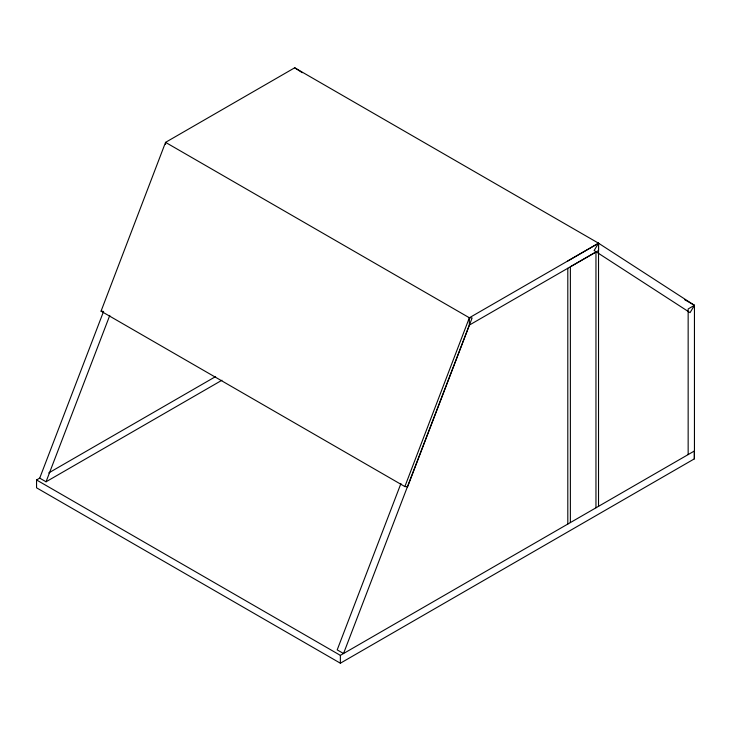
<?xml version="1.0" encoding="UTF-8"?>
<svg xmlns="http://www.w3.org/2000/svg" width="731" height="731" viewBox="0 0 731 731"><rect width="100%" height="100%" fill="white"/><g stroke="black" fill="none" stroke-linecap="round" stroke-linejoin="round"><path stroke-width="1.1" d="M165.553 144.455L165.553 142.362L469.366 317.766L472.116 317.976L407.615 486.773L404.864 486.563L101.052 311.159L165.553 142.362L294.712 67.791L598.552 243.213L694.45 305.32L694.45 458.803L340.363 663.209L36.55 487.805L36.55 479.956L39.712 478.129L103.61 311.351M39.712 478.129L46.044 481.784L109.778 315.417M400.935 483.52L337.201 649.877L343.524 653.532L469.366 325.076L469.366 317.766L598.552 243.213L598.552 250.523L469.366 325.076M404.864 486.563L469.366 317.766M598.525 506.309L598.525 243.195L594.129 250.514L690.055 312.64L694.45 305.32L684.582 299.628M48.721 472.93L215.618 376.584M46.044 481.784L221.95 380.239M567.823 260.949L598.552 243.213M694.45 305.32L688.154 308.957L688.154 454.591M36.55 479.956L340.363 655.36L694.45 450.954M596.222 251.866L570.372 266.76L570.372 522.564M101.052 311.159L102.76 311.287M694.267 458.885L694.295 451.045M294.712 67.791L302.305 72.716M595.957 251.994L595.957 507.789M567.804 268.24L567.804 524.045M340.363 655.36L340.363 663.209"/></g></svg>
